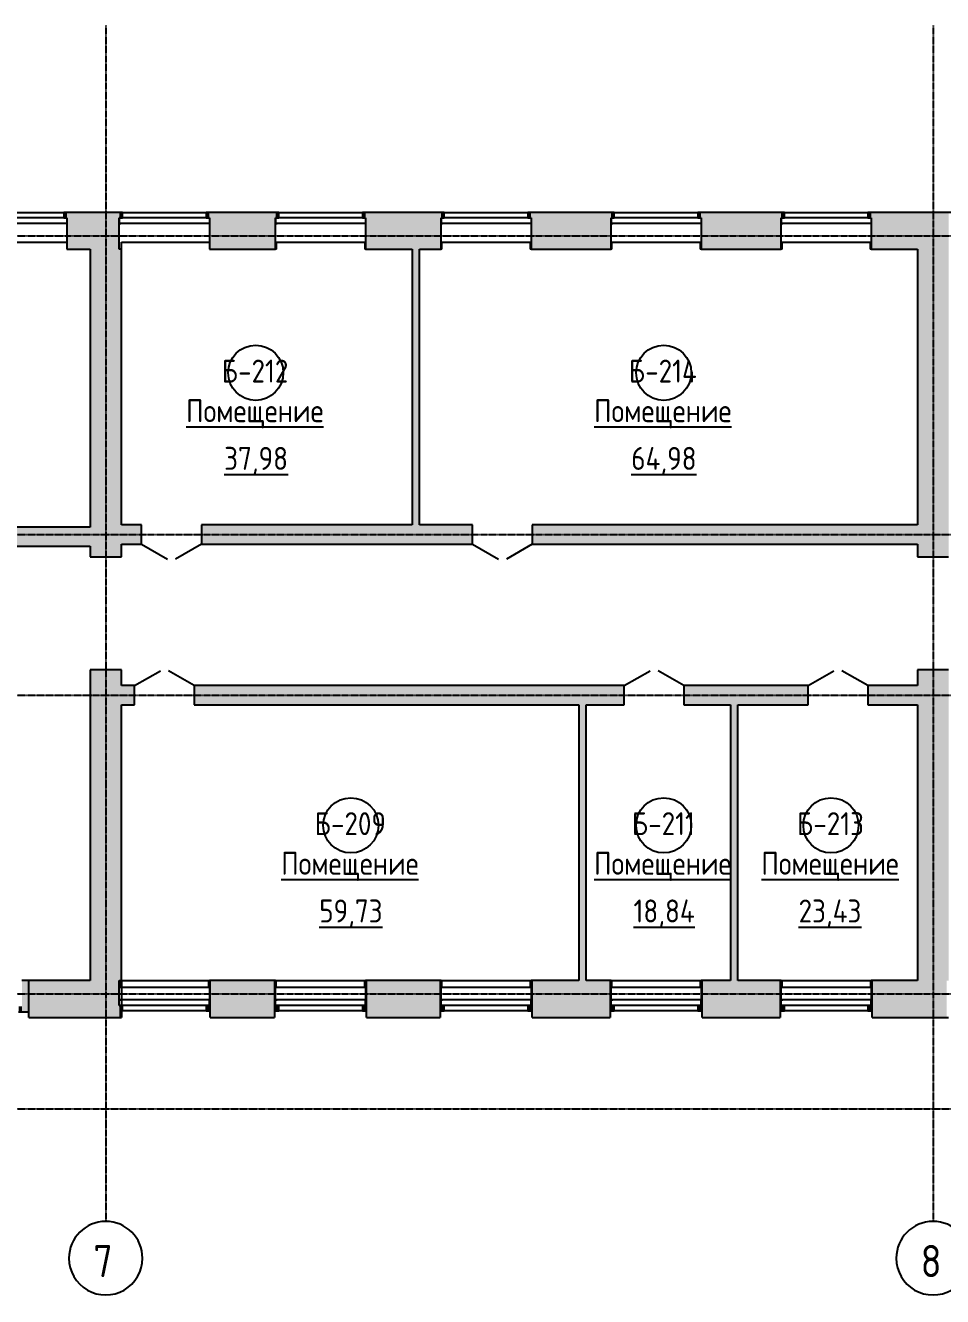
# Model space of a CAD drawing. Extents: x -4056 to 455774, y -7500 to 28668.
# Drawn here: x 178787 to 198742, y -3300 to 24363 of the extents above; entities that cross this region are included whole.
import ezdxf

# ---------------------------------------------------------------- set-up
doc = ezdxf.new("R2010")
doc.units = 0
doc.linetypes.add('ADSK_ЛИНИЯ_СЕТКИ', pattern=[21, 12, -3, 3, -3])
for name, color, linetype in [('ДВЕРИ', 7, 'CONTINUOUS'), ('КАРКАС_ИМПОСТ', 7, 'CONTINUOUS'), ('МАРКИ_ПОМЕЩЕНИЙ', 7, 'CONTINUOUS'), ('ОКНА', 7, 'CONTINUOUS'), ('ОСИ', 7, 'CONTINUOUS'), ('ПАНЕЛЬ', 7, 'CONTINUOUS'), ('СТЕНЫ', 7, 'CONTINUOUS'), ('СТЕНЫ_РАЗРЕЗ', 7, 'CONTINUOUS')]:
    doc.layers.add(name, color=color, linetype=linetype)
doc.styles.add('GOST_COMMON', font='GOST Common.ttf', dxfattribs={"width": 0.9, "height": 500})
doc.styles.add('GOST_COMMON_1', font='GOST Common.ttf', dxfattribs={"width": 0.9, "height": 700})

# ---------------------------------------------------------------- blocks, each defined once
blk = doc.blocks.new('*U186')
at = {"layer": 'СТЕНЫ'}
for points in [[(178864.529141, 2775.135494), (178864.529141, 3575.135494), (180829.529141, 2775.135494)], [(180829.529141, 2775.135494), (178864.529141, 3575.135494), (180829.529141, 3575.135494)], [(182809.529141, 2775.135494), (182809.529141, 3575.135494), (184209.529141, 2775.135494)], [(184209.529141, 2775.135494), (182809.529141, 3575.135494), (184209.529141, 3575.135494)], [(186209.529141, 2775.135494), (186209.529141, 3575.135494), (187809.529141, 2775.135494)], [(187809.529141, 2775.135494), (186209.529141, 3575.135494), (187809.529141, 3575.135494)], [(189809.529141, 2775.135494), (189809.529141, 3575.135494), (191451.929765, 2775.135494)], [(191451.929765, 2775.135494), (189809.529141, 3575.135494), (191451.929765, 3575.135494)], [(191451.929765, 2775.135494), (191451.929765, 3575.135494), (191509.529141, 2775.135494)], [(191509.529141, 2775.135494), (191451.929765, 3575.135494), (191509.529141, 3575.135494)], [(193509.529141, 2775.135494), (193509.529141, 3575.135494), (195209.529141, 2775.135494)], [(195209.529141, 2775.135494), (193509.529141, 3575.135494), (195209.529141, 3575.135494)], [(197209.529141, 2775.135494), (197209.529141, 3575.135494), (197889.463306, 2775.135494)], [(197889.463306, 2775.135494), (197209.529141, 3575.135494), (197889.463306, 3575.135494)], [(197889.463306, 2775.135494), (197889.463306, 3575.135494), (198829.529141, 2775.135494)], [(198829.529141, 2775.135494), (197889.463306, 3575.135494), (198829.529141, 3575.135494)], [(180829.529141, 2775.135494), (180829.529141, 3035.135494), (180874.529141, 2775.135494)], [(180874.529141, 2775.135494), (180829.529141, 3035.135494), (180874.529141, 3035.135494)]]:
    blk.add_solid(points, dxfattribs=at)
blk = doc.blocks.new('*U192')
at = {"layer": 'СТЕНЫ'}
for points in [[(179619.529141, 20175.135494), (179619.529141, 20295.135494), (179689.529141, 20175.135494)], [(179689.529141, 20175.135494), (179619.529141, 20295.135494), (179689.529141, 20295.135494)], [(179689.529141, 19495.135494), (179689.529141, 20295.135494), (180194.529141, 19495.135494)], [(180194.529141, 19495.135494), (179689.529141, 20295.135494), (180194.529141, 20295.135494)], [(180194.529141, 19495.135494), (180194.529141, 20295.135494), (180829.529141, 19495.135494)], [(180829.529141, 19495.135494), (180194.529141, 20295.135494), (180829.529141, 20295.135494)], [(180829.529141, 20175.135494), (180829.529141, 20295.135494), (180899.529141, 20175.135494)], [(180899.529141, 20175.135494), (180829.529141, 20295.135494), (180899.529141, 20295.135494)], [(182719.529141, 20175.135494), (182719.529141, 20295.135494), (182789.529141, 20175.135494)], [(182789.529141, 20175.135494), (182719.529141, 20295.135494), (182789.529141, 20295.135494)], [(182789.529141, 19495.135494), (182789.529141, 20295.135494), (184229.529141, 19495.135494)], [(184229.529141, 19495.135494), (182789.529141, 20295.135494), (184229.529141, 20295.135494)], [(184229.529141, 20175.135494), (184229.529141, 20295.135494), (184299.529141, 20175.135494)], [(184299.529141, 20175.135494), (184229.529141, 20295.135494), (184299.529141, 20295.135494)], [(186119.529141, 20175.135494), (186119.529141, 20295.135494), (186189.529141, 20175.135494)], [(186189.529141, 20175.135494), (186119.529141, 20295.135494), (186189.529141, 20295.135494)], [(186189.529141, 19495.135494), (186189.529141, 20295.135494), (187364.529141, 19495.135494)], [(187364.529141, 19495.135494), (186189.529141, 20295.135494), (187364.529141, 20295.135494)], [(187364.529141, 19495.135494), (187364.529141, 20295.135494), (187829.529141, 19495.135494)], [(187829.529141, 19495.135494), (187364.529141, 20295.135494), (187829.529141, 20295.135494)], [(187829.529141, 20175.135494), (187829.529141, 20295.135494), (187899.529141, 20175.135494)], [(187899.529141, 20175.135494), (187829.529141, 20295.135494), (187899.529141, 20295.135494)], [(189719.529141, 20175.135494), (189719.529141, 20295.135494), (189789.529141, 20175.135494)], [(189789.529141, 20175.135494), (189719.529141, 20295.135494), (189789.529141, 20295.135494)], [(189789.529141, 19495.135494), (189789.529141, 20295.135494), (191529.529141, 19495.135494)], [(191529.529141, 19495.135494), (189789.529141, 20295.135494), (191529.529141, 20295.135494)], [(191529.529141, 20175.135494), (191529.529141, 20295.135494), (191599.529141, 20175.135494)], [(191599.529141, 20175.135494), (191529.529141, 20295.135494), (191599.529141, 20295.135494)], [(193419.529141, 20175.135494), (193419.529141, 20295.135494), (193489.529141, 20175.135494)], [(193489.529141, 20175.135494), (193419.529141, 20295.135494), (193489.529141, 20295.135494)], [(193489.529141, 19495.135494), (193489.529141, 20295.135494), (195229.529141, 19495.135494)], [(195229.529141, 19495.135494), (193489.529141, 20295.135494), (195229.529141, 20295.135494)], [(195229.529141, 20175.135494), (195229.529141, 20295.135494), (195299.529141, 20175.135494)], [(195299.529141, 20175.135494), (195229.529141, 20295.135494), (195299.529141, 20295.135494)], [(197119.529141, 20175.135494), (197119.529141, 20295.135494), (197189.529141, 20175.135494)], [(197189.529141, 20175.135494), (197119.529141, 20295.135494), (197189.529141, 20295.135494)], [(197189.529141, 19495.135494), (197189.529141, 20295.135494), (198194.529141, 19495.135494)], [(198194.529141, 19495.135494), (197189.529141, 20295.135494), (198194.529141, 20295.135494)], [(198194.529141, 19495.135494), (198194.529141, 20295.135494), (198874.529141, 19495.135494)], [(198874.529141, 19495.135494), (198194.529141, 20295.135494), (198874.529141, 20295.135494)]]:
    blk.add_solid(points, dxfattribs=at)
blk = doc.blocks.new('*U208')
at = {"layer": 'СТЕНЫ'}
for points in [[(195209.529141, 2915.135494), (195209.529141, 3575.135494), (195229.529141, 2915.135494)], [(195229.529141, 2915.135494), (195209.529141, 3575.135494), (195229.529141, 3575.135494)], [(197189.529141, 2915.135494), (197189.529141, 3575.135494), (197209.529141, 2915.135494)], [(197209.529141, 2915.135494), (197189.529141, 3575.135494), (197209.529141, 3575.135494)], [(195229.529141, 2915.135494), (195229.529141, 3035.135494), (195299.529141, 2915.135494)], [(195299.529141, 2915.135494), (195229.529141, 3035.135494), (195299.529141, 3035.135494)], [(197119.529141, 2915.135494), (197119.529141, 3035.135494), (197189.529141, 2915.135494)], [(197189.529141, 2915.135494), (197119.529141, 3035.135494), (197189.529141, 3035.135494)]]:
    blk.add_solid(points, dxfattribs=at)
blk = doc.blocks.new('*U209')
at = {"layer": 'СТЕНЫ'}
for points in [[(191509.529141, 2915.135494), (191509.529141, 3575.135494), (191529.529141, 2915.135494)], [(191529.529141, 2915.135494), (191509.529141, 3575.135494), (191529.529141, 3575.135494)], [(193489.529141, 2915.135494), (193489.529141, 3575.135494), (193509.529141, 2915.135494)], [(193509.529141, 2915.135494), (193489.529141, 3575.135494), (193509.529141, 3575.135494)], [(191529.529141, 2915.135494), (191529.529141, 3035.135494), (191599.529141, 2915.135494)], [(191599.529141, 2915.135494), (191529.529141, 3035.135494), (191599.529141, 3035.135494)], [(193419.529141, 2915.135494), (193419.529141, 3035.135494), (193489.529141, 2915.135494)], [(193489.529141, 2915.135494), (193419.529141, 3035.135494), (193489.529141, 3035.135494)]]:
    blk.add_solid(points, dxfattribs=at)
blk = doc.blocks.new('*U210')
at = {"layer": 'СТЕНЫ'}
for points in [[(187809.529141, 2915.135494), (187809.529141, 3575.135494), (187829.529141, 2915.135494)], [(187829.529141, 2915.135494), (187809.529141, 3575.135494), (187829.529141, 3575.135494)], [(189789.529141, 2915.135494), (189789.529141, 3575.135494), (189809.529141, 2915.135494)], [(189809.529141, 2915.135494), (189789.529141, 3575.135494), (189809.529141, 3575.135494)], [(187829.529141, 2915.135494), (187829.529141, 3035.135494), (187899.529141, 2915.135494)], [(187899.529141, 2915.135494), (187829.529141, 3035.135494), (187899.529141, 3035.135494)], [(189719.529141, 2915.135494), (189719.529141, 3035.135494), (189789.529141, 2915.135494)], [(189789.529141, 2915.135494), (189719.529141, 3035.135494), (189789.529141, 3035.135494)]]:
    blk.add_solid(points, dxfattribs=at)
blk = doc.blocks.new('*U211')
at = {"layer": 'СТЕНЫ'}
for points in [[(184209.529141, 2915.135494), (184209.529141, 3575.135494), (184229.529141, 2915.135494)], [(184229.529141, 2915.135494), (184209.529141, 3575.135494), (184229.529141, 3575.135494)], [(186189.529141, 2915.135494), (186189.529141, 3575.135494), (186209.529141, 2915.135494)], [(186209.529141, 2915.135494), (186189.529141, 3575.135494), (186209.529141, 3575.135494)], [(184229.529141, 2915.135494), (184229.529141, 3035.135494), (184299.529141, 2915.135494)], [(184299.529141, 2915.135494), (184229.529141, 3035.135494), (184299.529141, 3035.135494)], [(186119.529141, 2915.135494), (186119.529141, 3035.135494), (186189.529141, 2915.135494)], [(186189.529141, 2915.135494), (186119.529141, 3035.135494), (186189.529141, 3035.135494)]]:
    blk.add_solid(points, dxfattribs=at)
blk = doc.blocks.new('*U212')
at = {"layer": 'СТЕНЫ'}
for points in [[(182789.529141, 2915.135494), (182789.529141, 3575.135494), (182809.529141, 2915.135494)], [(182809.529141, 2915.135494), (182789.529141, 3575.135494), (182809.529141, 3575.135494)], [(180874.529141, 2915.135494), (180874.529141, 3035.135494), (180899.529141, 2915.135494)], [(180899.529141, 2915.135494), (180874.529141, 3035.135494), (180899.529141, 3035.135494)], [(182719.529141, 2915.135494), (182719.529141, 3035.135494), (182789.529141, 2915.135494)], [(182789.529141, 2915.135494), (182719.529141, 3035.135494), (182789.529141, 3035.135494)]]:
    blk.add_solid(points, dxfattribs=at)
blk = doc.blocks.new('*U223')
at = {"layer": 'СТЕНЫ'}
for points in [[(174364.529141, 2895.135494), (174364.529141, 3575.135494), (174549.529141, 2895.135494)], [(174549.529141, 2895.135494), (174364.529141, 3575.135494), (174549.529141, 3575.135494)], [(175589.529141, 2895.135494), (175589.529141, 3575.135494), (175649.529141, 2895.135494)], [(175649.529141, 2895.135494), (175589.529141, 3575.135494), (175649.529141, 3575.135494)], [(177609.529141, 2895.135494), (177609.529141, 3575.135494), (177669.529141, 2895.135494)], [(177669.529141, 2895.135494), (177609.529141, 3575.135494), (177669.529141, 3575.135494)], [(178709.529141, 2895.135494), (178709.529141, 3575.135494), (178864.529141, 2895.135494)], [(178864.529141, 2895.135494), (178709.529141, 3575.135494), (178864.529141, 3575.135494)], [(174549.529141, 2895.135494), (174549.529141, 3015.135494), (174619.529141, 2895.135494)], [(174619.529141, 2895.135494), (174549.529141, 3015.135494), (174619.529141, 3015.135494)], [(175519.529141, 2895.135494), (175519.529141, 3015.135494), (175589.529141, 2895.135494)], [(175589.529141, 2895.135494), (175519.529141, 3015.135494), (175589.529141, 3015.135494)], [(175649.529141, 2895.135494), (175649.529141, 3015.135494), (175719.529141, 2895.135494)], [(175719.529141, 2895.135494), (175649.529141, 3015.135494), (175719.529141, 3015.135494)], [(177539.529141, 2895.135494), (177539.529141, 3015.135494), (177609.529141, 2895.135494)], [(177609.529141, 2895.135494), (177539.529141, 3015.135494), (177609.529141, 3015.135494)], [(177669.529141, 2895.135494), (177669.529141, 3015.135494), (177739.529141, 2895.135494)], [(177739.529141, 2895.135494), (177669.529141, 3015.135494), (177739.529141, 3015.135494)], [(178639.529141, 2895.135494), (178639.529141, 3015.135494), (178709.529141, 2895.135494)], [(178709.529141, 2895.135494), (178639.529141, 3015.135494), (178709.529141, 3015.135494)]]:
    blk.add_solid(points, dxfattribs=at)
blk = doc.blocks.new('*U230')
at = {"layer": 'СТЕНЫ'}
for points in [[(198194.529141, 12796.085928), (198194.529141, 19495.135494), (198874.529141, 12796.085928)], [(198874.529141, 12796.085928), (198194.529141, 19495.135494), (198874.529141, 19495.135494)]]:
    blk.add_solid(points, dxfattribs=at)
blk = doc.blocks.new('*U231')
at = {"layer": 'СТЕНЫ'}
for points in [[(198194.529141, 3575.135494), (198194.529141, 10339.883239), (198829.529141, 3575.135494)], [(198829.529141, 3575.135494), (198194.529141, 10339.883239), (198829.529141, 10339.883239)], [(198829.529141, 3575.135494), (198829.529141, 10339.883239), (198874.529141, 3575.135494)], [(198874.529141, 3575.135494), (198829.529141, 10339.883239), (198874.529141, 10339.883239)]]:
    blk.add_solid(points, dxfattribs=at)
blk = doc.blocks.new('*U232')
at = {"layer": 'СТЕНЫ'}
for points in [[(180194.529141, 12796.085928), (180194.529141, 19495.135494), (180874.529141, 12796.085928)], [(180874.529141, 12796.085928), (180194.529141, 19495.135494), (180874.529141, 19495.135494)]]:
    blk.add_solid(points, dxfattribs=at)
blk = doc.blocks.new('*U233')
at = {"layer": 'СТЕНЫ'}
for points in [[(180194.529141, 3575.135494), (180194.529141, 10339.883239), (180829.529141, 3575.135494)], [(180829.529141, 3575.135494), (180194.529141, 10339.883239), (180829.529141, 10339.883239)], [(180829.529141, 3575.135494), (180829.529141, 10339.883239), (180874.529141, 3575.135494)], [(180874.529141, 3575.135494), (180829.529141, 10339.883239), (180874.529141, 10339.883239)]]:
    blk.add_solid(points, dxfattribs=at)
blk = doc.blocks.new('*U240')
at = {"layer": 'СТЕНЫ'}
for points in [[(173944.529141, 13027.341418), (173944.529141, 13447.341418), (177594.529141, 13027.341418)], [(177594.529141, 13027.341418), (173944.529141, 13447.341418), (177594.529141, 13447.341418)], [(178534.529141, 13027.341418), (178534.529141, 13447.341418), (178576.862682, 13027.341418)], [(178576.862682, 13027.341418), (178534.529141, 13447.341418), (178576.862682, 13447.341418)], [(178576.862682, 13027.341418), (178576.862682, 13447.341418), (180194.529141, 13027.341418)], [(180194.529141, 13027.341418), (178576.862682, 13447.341418), (180194.529141, 13447.341418)]]:
    blk.add_solid(points, dxfattribs=at)
blk = doc.blocks.new('*U241')
at = {"layer": 'СТЕНЫ'}
for points in [[(180874.529141, 9575.135494), (180874.529141, 9995.135494), (181159.529141, 9575.135494)], [(181159.529141, 9575.135494), (180874.529141, 9995.135494), (181159.529141, 9995.135494)], [(182459.529141, 9575.135494), (182459.529141, 9995.135494), (185014.396223, 9575.135494)], [(185014.396223, 9575.135494), (182459.529141, 9995.135494), (185014.396223, 9995.135494)], [(185014.396223, 9575.135494), (185014.396223, 9995.135494), (190829.529141, 9575.135494)], [(190829.529141, 9575.135494), (185014.396223, 9995.135494), (190829.529141, 9995.135494)], [(190829.529141, 9575.135494), (190829.529141, 9995.135494), (191814.529141, 9575.135494)], [(191814.529141, 9575.135494), (190829.529141, 9995.135494), (191814.529141, 9995.135494)], [(193114.529141, 9575.135494), (193114.529141, 9995.135494), (194289.529141, 9575.135494)], [(194289.529141, 9575.135494), (193114.529141, 9995.135494), (194289.529141, 9995.135494)], [(194289.529141, 9575.135494), (194289.529141, 9995.135494), (195814.529141, 9575.135494)], [(195814.529141, 9575.135494), (194289.529141, 9995.135494), (195814.529141, 9995.135494)], [(197114.529141, 9575.135494), (197114.529141, 9995.135494), (197889.463306, 9575.135494)], [(197889.463306, 9575.135494), (197114.529141, 9995.135494), (197889.463306, 9995.135494)], [(197889.463306, 9575.135494), (197889.463306, 9995.135494), (198194.529141, 9575.135494)], [(198194.529141, 9575.135494), (197889.463306, 9995.135494), (198194.529141, 9995.135494)]]:
    blk.add_solid(points, dxfattribs=at)
blk = doc.blocks.new('*U242')
at = {"layer": 'СТЕНЫ'}
for points in [[(180874.529141, 13075.135494), (180874.529141, 13495.135494), (181314.529141, 13075.135494)], [(181314.529141, 13075.135494), (180874.529141, 13495.135494), (181314.529141, 13495.135494)], [(182614.529141, 13075.135494), (182614.529141, 13495.135494), (185014.396223, 13075.135494)], [(185014.396223, 13075.135494), (182614.529141, 13495.135494), (185014.396223, 13495.135494)], [(185014.396223, 13075.135494), (185014.396223, 13495.135494), (188514.529141, 13075.135494)], [(188514.529141, 13075.135494), (185014.396223, 13495.135494), (188514.529141, 13495.135494)], [(189814.529141, 13075.135494), (189814.529141, 13495.135494), (197889.463306, 13075.135494)], [(197889.463306, 13075.135494), (189814.529141, 13495.135494), (197889.463306, 13495.135494)], [(197889.463306, 13075.135494), (197889.463306, 13495.135494), (198194.529141, 13075.135494)], [(198194.529141, 13075.135494), (197889.463306, 13495.135494), (198194.529141, 13495.135494)]]:
    blk.add_solid(points, dxfattribs=at)
blk = doc.blocks.new('*U249')
at = {"layer": 'СТЕНЫ'}
for points in [[(187204.529141, 13495.135494), (187204.529141, 19495.135494), (187364.529141, 13495.135494)], [(187364.529141, 13495.135494), (187204.529141, 19495.135494), (187364.529141, 19495.135494)]]:
    blk.add_solid(points, dxfattribs=at)
blk = doc.blocks.new('*U255')
at = {"layer": 'СТЕНЫ'}
for points in [[(194129.529141, 3575.135494), (194129.529141, 9575.135494), (194289.529141, 3575.135494)], [(194289.529141, 3575.135494), (194129.529141, 9575.135494), (194289.529141, 9575.135494)]]:
    blk.add_solid(points, dxfattribs=at)
blk = doc.blocks.new('*U261')
at = {"layer": 'СТЕНЫ'}
for points in [[(190829.529141, 3575.135494), (190829.529141, 9575.135494), (190989.529141, 3575.135494)], [(190989.529141, 3575.135494), (190829.529141, 9575.135494), (190989.529141, 9575.135494)]]:
    blk.add_solid(points, dxfattribs=at)
blk = doc.blocks.new('ИРНИТУ-ОКНО-ГОСТ23166-99_9')
at = {"layer": 'КАРКАС_ИМПОСТ'}
for p, q in [((-1018.1, 210), (941.9, 210)), ((-1018.1, 210), (-1018.1, 90)), ((-1018.1, 210), (-983.1, 210)), ((-1018.1, 90), (941.9, 90)), ((-1018.1, 90), (-983.1, 90)), ((941.9, 210), (906.9, 210)), ((941.9, 90), (906.9, 90)), ((941.9, 210), (941.9, 90))]:
    blk.add_line(p, q, dxfattribs=at)
blk = doc.blocks.new('AC_ДВЕРЬ_ДВУПОЛЬНАЯ_ДЕРЕВ1')
at = {"layer": 'ПАНЕЛЬ'}
for p, q in [((-650, 210), (-87.083488, 535)), ((650, 210), (87.083488, 535))]:
    blk.add_line(p, q, dxfattribs=at)
blk = doc.blocks.new('ИРНИТУ-ОКНО-ГОСТ23166-99_D')
at = {"layer": 'КАРКАС_ИМПОСТ'}
for p, q in [((-1018.1, -160), (941.9, -160)), ((-1018.1, -280), (-1018.1, -160)), ((-1018.1, -160), (-983.1, -160)), ((941.9, -160), (906.9, -160)), ((941.9, -280), (941.9, -160)), ((-1018.1, -280), (941.9, -280)), ((-1018.1, -280), (-983.1, -280)), ((941.9, -280), (906.9, -280))]:
    blk.add_line(p, q, dxfattribs=at)
blk = doc.blocks.new('ОСЬ_СЕТКИ_-_D8-4846-02_Б_Н')
at = {"layer": 'ОСИ'}
for start, end in [(360, 180), (180, 360)]:
    blk.add_arc((0, 0), 4, start, end, dxfattribs=at)
blk = doc.blocks.new('ADSK_МАРКА_ПОМЕЩЕНИЕ_-_НО0')
at = {"layer": 'МАРКИ_ПОМЕЩЕНИЙ'}
blk.add_circle((0, 0), 3, dxfattribs=at)

msp = doc.modelspace()

# ---------------------------------------------------------------- linework, layer by layer
at = {"layer": 'ОСИ', "linetype": 'ADSK_ЛИНИЯ_СЕТКИ'}
for p, q in [((180534.529141, 24363.22999), (180534.529141, -1664.353629)), ((198534.529141, 24363.22999), (198534.529141, -1664.353629)), ((115394.946566, 19785.135494), (218735.992853, 19785.135494)), ((115394.946566, 13285.135494), (218735.992853, 13285.135494)), ((115394.946566, 9785.135494), (218735.992853, 9785.135494)), ((115394.946566, 3285.135494), (218735.992853, 3285.135494)), ((115394.946566, 785.135494), (218735.992853, 785.135494))]:
    msp.add_line(p, q, dxfattribs=at)
at = {"layer": 'СТЕНЫ'}
for p, q in [((177799.529141, 20295.135494), (179619.529141, 20295.135494)), ((180899.529141, 20295.135494), (182719.529141, 20295.135494)), ((184299.529141, 20295.135494), (186119.529141, 20295.135494)), ((187899.529141, 20295.135494), (189719.529141, 20295.135494)), ((191599.529141, 20295.135494), (193419.529141, 20295.135494)), ((195299.529141, 20295.135494), (197119.529141, 20295.135494)), ((177774.529141, 19645.135494), (179689.529141, 19645.135494)), ((180874.529141, 19495.135494), (180874.529141, 19645.135494)), ((180874.529141, 19645.135494), (182789.529141, 19645.135494)), ((184249.529141, 19495.135494), (184249.529141, 19645.135494)), ((184249.529141, 19645.135494), (186169.529141, 19645.135494)), ((186169.529141, 19645.135494), (186169.529141, 19495.135494)), ((187849.529141, 19495.135494), (187849.529141, 19645.135494)), ((187849.529141, 19645.135494), (189769.529141, 19645.135494)), ((189769.529141, 19645.135494), (189769.529141, 19495.135494)), ((191549.529141, 19495.135494), (191549.529141, 19645.135494)), ((191549.529141, 19645.135494), (193469.529141, 19645.135494)), ((193469.529141, 19645.135494), (193469.529141, 19495.135494)), ((195249.529141, 19495.135494), (195249.529141, 19645.135494)), ((195249.529141, 19645.135494), (197169.529141, 19645.135494)), ((197169.529141, 19645.135494), (197169.529141, 19495.135494)), ((184249.529141, 19495.135494), (184229.529141, 19495.135494)), ((186189.529141, 19495.135494), (186169.529141, 19495.135494)), ((187849.529141, 19495.135494), (187829.529141, 19495.135494)), ((189789.529141, 19495.135494), (189769.529141, 19495.135494)), ((191549.529141, 19495.135494), (191529.529141, 19495.135494)), ((193489.529141, 19495.135494), (193469.529141, 19495.135494)), ((195249.529141, 19495.135494), (195229.529141, 19495.135494)), ((197189.529141, 19495.135494), (197169.529141, 19495.135494)), ((180849.529141, 3425.135494), (180849.529141, 3575.135494)), ((182769.529141, 3425.135494), (180849.529141, 3425.135494)), ((180874.529141, 3575.135494), (180874.529141, 3035.135494)), ((180874.529141, 3575.135494), (182789.529141, 3575.135494)), ((182769.529141, 3575.135494), (182769.529141, 3425.135494)), ((184229.529141, 3575.135494), (186189.529141, 3575.135494)), ((184244.529141, 3425.135494), (184244.529141, 3575.135494)), ((186164.529141, 3425.135494), (184244.529141, 3425.135494)), ((186164.529141, 3575.135494), (186164.529141, 3425.135494)), ((187829.529141, 3575.135494), (189789.529141, 3575.135494)), ((187849.529141, 3425.135494), (187849.529141, 3575.135494)), ((189769.529141, 3425.135494), (187849.529141, 3425.135494)), ((189769.529141, 3575.135494), (189769.529141, 3425.135494)), ((191529.529141, 3575.135494), (193489.529141, 3575.135494)), ((191549.529141, 3425.135494), (191549.529141, 3575.135494)), ((193469.529141, 3425.135494), (191549.529141, 3425.135494)), ((193469.529141, 3575.135494), (193469.529141, 3425.135494)), ((195229.529141, 3575.135494), (197189.529141, 3575.135494)), ((195254.529141, 3425.135494), (195254.529141, 3575.135494)), ((197174.529141, 3425.135494), (195254.529141, 3425.135494)), ((197174.529141, 3575.135494), (197174.529141, 3425.135494)), ((182719.529141, 2915.135494), (180899.529141, 2915.135494)), ((186119.529141, 2915.135494), (184299.529141, 2915.135494)), ((189719.529141, 2915.135494), (187899.529141, 2915.135494)), ((193419.529141, 2915.135494), (191599.529141, 2915.135494)), ((197119.529141, 2915.135494), (195299.529141, 2915.135494))]:
    msp.add_line(p, q, dxfattribs=at)
at = {"layer": 'СТЕНЫ_РАЗРЕЗ'}
for p, q in [((180899.529141, 20295.135494), (179619.529141, 20295.135494)), ((179619.529141, 20295.135494), (179619.529141, 20175.135494)), ((180899.529141, 20175.135494), (180899.529141, 20295.135494)), ((184299.529141, 20295.135494), (182719.529141, 20295.135494)), ((182719.529141, 20295.135494), (182719.529141, 20175.135494)), ((184299.529141, 20175.135494), (184299.529141, 20295.135494)), ((187899.529141, 20295.135494), (186119.529141, 20295.135494)), ((186119.529141, 20295.135494), (186119.529141, 20175.135494)), ((187899.529141, 20175.135494), (187899.529141, 20295.135494)), ((191599.529141, 20295.135494), (189719.529141, 20295.135494)), ((189719.529141, 20295.135494), (189719.529141, 20175.135494)), ((191599.529141, 20175.135494), (191599.529141, 20295.135494)), ((195299.529141, 20295.135494), (193419.529141, 20295.135494)), ((193419.529141, 20295.135494), (193419.529141, 20175.135494)), ((195299.529141, 20175.135494), (195299.529141, 20295.135494)), ((198999.529141, 20295.135494), (197119.529141, 20295.135494)), ((197119.529141, 20295.135494), (197119.529141, 20175.135494)), ((179619.529141, 20175.135494), (179689.529141, 20175.135494)), ((179689.529141, 20175.135494), (179689.529141, 19495.135494)), ((180829.529141, 19495.135494), (180829.529141, 20175.135494)), ((180829.529141, 20175.135494), (180899.529141, 20175.135494)), ((182719.529141, 20175.135494), (182789.529141, 20175.135494)), ((182789.529141, 20175.135494), (182789.529141, 19495.135494)), ((184229.529141, 19495.135494), (184229.529141, 20175.135494)), ((184229.529141, 20175.135494), (184299.529141, 20175.135494)), ((186119.529141, 20175.135494), (186189.529141, 20175.135494)), ((186189.529141, 20175.135494), (186189.529141, 19495.135494)), ((187829.529141, 19495.135494), (187829.529141, 20175.135494)), ((187829.529141, 20175.135494), (187899.529141, 20175.135494)), ((189719.529141, 20175.135494), (189789.529141, 20175.135494)), ((189789.529141, 20175.135494), (189789.529141, 19495.135494)), ((191529.529141, 19495.135494), (191529.529141, 20175.135494)), ((191529.529141, 20175.135494), (191599.529141, 20175.135494)), ((193419.529141, 20175.135494), (193489.529141, 20175.135494)), ((193489.529141, 20175.135494), (193489.529141, 19495.135494)), ((195229.529141, 19495.135494), (195229.529141, 20175.135494)), ((195229.529141, 20175.135494), (195299.529141, 20175.135494)), ((197119.529141, 20175.135494), (197189.529141, 20175.135494)), ((197189.529141, 20175.135494), (197189.529141, 19495.135494)), ((179689.529141, 19495.135494), (180194.529141, 19495.135494)), ((180194.529141, 19495.135494), (180194.529141, 13447.341418)), ((180874.529141, 19495.135494), (180829.529141, 19495.135494)), ((180874.529141, 13495.135494), (180874.529141, 19495.135494)), ((182789.529141, 19495.135494), (184229.529141, 19495.135494)), ((186189.529141, 19495.135494), (187204.529141, 19495.135494)), ((187204.529141, 19495.135494), (187204.529141, 13495.135494)), ((187364.529141, 19495.135494), (187829.529141, 19495.135494)), ((187364.529141, 13495.135494), (187364.529141, 19495.135494)), ((189789.529141, 19495.135494), (191529.529141, 19495.135494)), ((193489.529141, 19495.135494), (195229.529141, 19495.135494)), ((197189.529141, 19495.135494), (198194.529141, 19495.135494)), ((198194.529141, 19495.135494), (198194.529141, 13495.135494)), ((180194.529141, 13447.341418), (178534.529141, 13447.341418)), ((181314.529141, 13495.135494), (180874.529141, 13495.135494)), ((181314.529141, 13075.135494), (181314.529141, 13495.135494)), ((187204.529141, 13495.135494), (182614.529141, 13495.135494)), ((182614.529141, 13495.135494), (182614.529141, 13075.135494)), ((188514.529141, 13495.135494), (187364.529141, 13495.135494)), ((188514.529141, 13075.135494), (188514.529141, 13495.135494)), ((198194.529141, 13495.135494), (189814.529141, 13495.135494)), ((189814.529141, 13495.135494), (189814.529141, 13075.135494)), ((178534.529141, 13027.341418), (180194.529141, 13027.341418)), ((180194.529141, 13027.341418), (180194.529141, 12796.085928)), ((180874.529141, 12796.085928), (180874.529141, 13075.135494)), ((180874.529141, 13075.135494), (181314.529141, 13075.135494)), ((182614.529141, 13075.135494), (188514.529141, 13075.135494)), ((189814.529141, 13075.135494), (198194.529141, 13075.135494)), ((198194.529141, 13075.135494), (198194.529141, 12796.085928)), ((180194.529141, 12796.085928), (180874.529141, 12796.085928)), ((198194.529141, 12796.085928), (198874.529141, 12796.085928)), ((180194.529141, 10339.883239), (180194.529141, 3575.135494)), ((180874.529141, 10339.883239), (180194.529141, 10339.883239)), ((180874.529141, 9995.135494), (180874.529141, 10339.883239)), ((198194.529141, 10339.883239), (198194.529141, 9995.135494)), ((198874.529141, 10339.883239), (198194.529141, 10339.883239)), ((181159.529141, 9995.135494), (180874.529141, 9995.135494)), ((181159.529141, 9575.135494), (181159.529141, 9995.135494)), ((191814.529141, 9995.135494), (182459.529141, 9995.135494)), ((182459.529141, 9995.135494), (182459.529141, 9575.135494)), ((191814.529141, 9575.135494), (191814.529141, 9995.135494)), ((195814.529141, 9995.135494), (193114.529141, 9995.135494)), ((193114.529141, 9995.135494), (193114.529141, 9575.135494)), ((195814.529141, 9575.135494), (195814.529141, 9995.135494)), ((198194.529141, 9995.135494), (197114.529141, 9995.135494)), ((197114.529141, 9995.135494), (197114.529141, 9575.135494)), ((180874.529141, 3575.135494), (180874.529141, 9575.135494)), ((180874.529141, 9575.135494), (181159.529141, 9575.135494)), ((182459.529141, 9575.135494), (190829.529141, 9575.135494)), ((190829.529141, 9575.135494), (190829.529141, 3575.135494)), ((190989.529141, 9575.135494), (191814.529141, 9575.135494)), ((190989.529141, 3575.135494), (190989.529141, 9575.135494)), ((193114.529141, 9575.135494), (194129.529141, 9575.135494)), ((194129.529141, 9575.135494), (194129.529141, 3575.135494)), ((194289.529141, 9575.135494), (195814.529141, 9575.135494)), ((194289.529141, 3575.135494), (194289.529141, 9575.135494)), ((197114.529141, 9575.135494), (198194.529141, 9575.135494)), ((198194.529141, 9575.135494), (198194.529141, 3575.135494)), ((180194.529141, 3575.135494), (178709.529141, 3575.135494)), ((178864.529141, 2775.135494), (178864.529141, 3575.135494)), ((180829.529141, 3035.135494), (180829.529141, 3575.135494)), ((180829.529141, 3575.135494), (180874.529141, 3575.135494)), ((184229.529141, 3575.135494), (182789.529141, 3575.135494)), ((182789.529141, 3575.135494), (182789.529141, 3035.135494)), ((182809.529141, 2775.135494), (182809.529141, 3575.135494)), ((184209.529141, 3575.135494), (184209.529141, 2775.135494)), ((184229.529141, 3035.135494), (184229.529141, 3575.135494)), ((187829.529141, 3575.135494), (186189.529141, 3575.135494)), ((186189.529141, 3575.135494), (186189.529141, 3035.135494)), ((186209.529141, 2775.135494), (186209.529141, 3575.135494)), ((187809.529141, 3575.135494), (187809.529141, 2775.135494)), ((187829.529141, 3035.135494), (187829.529141, 3575.135494)), ((190829.529141, 3575.135494), (189789.529141, 3575.135494)), ((189789.529141, 3575.135494), (189789.529141, 3035.135494)), ((189809.529141, 2775.135494), (189809.529141, 3575.135494)), ((191529.529141, 3575.135494), (190989.529141, 3575.135494)), ((191509.529141, 3575.135494), (191509.529141, 2775.135494)), ((191529.529141, 3035.135494), (191529.529141, 3575.135494)), ((194129.529141, 3575.135494), (193489.529141, 3575.135494)), ((193489.529141, 3575.135494), (193489.529141, 3035.135494)), ((193509.529141, 2775.135494), (193509.529141, 3575.135494)), ((195229.529141, 3575.135494), (194289.529141, 3575.135494)), ((195209.529141, 3575.135494), (195209.529141, 2775.135494)), ((195229.529141, 3035.135494), (195229.529141, 3575.135494)), ((198194.529141, 3575.135494), (197189.529141, 3575.135494)), ((197189.529141, 3575.135494), (197189.529141, 3035.135494)), ((197209.529141, 2775.135494), (197209.529141, 3575.135494)), ((178639.529141, 2895.135494), (178864.529141, 2895.135494)), ((178864.529141, 2775.135494), (180874.529141, 2775.135494)), ((180899.529141, 3035.135494), (180829.529141, 3035.135494)), ((180874.529141, 3035.135494), (180874.529141, 2775.135494)), ((180874.529141, 2915.135494), (180899.529141, 2915.135494)), ((180899.529141, 2915.135494), (180899.529141, 3035.135494)), ((182789.529141, 3035.135494), (182719.529141, 3035.135494)), ((182719.529141, 3035.135494), (182719.529141, 2915.135494)), ((182719.529141, 2915.135494), (182809.529141, 2915.135494)), ((182809.529141, 2775.135494), (184209.529141, 2775.135494)), ((184209.529141, 2915.135494), (184299.529141, 2915.135494)), ((184299.529141, 3035.135494), (184229.529141, 3035.135494)), ((184299.529141, 2915.135494), (184299.529141, 3035.135494)), ((186189.529141, 3035.135494), (186119.529141, 3035.135494)), ((186119.529141, 3035.135494), (186119.529141, 2915.135494)), ((186119.529141, 2915.135494), (186209.529141, 2915.135494)), ((186209.529141, 2775.135494), (187809.529141, 2775.135494)), ((187809.529141, 2915.135494), (187899.529141, 2915.135494)), ((187899.529141, 3035.135494), (187829.529141, 3035.135494)), ((187899.529141, 2915.135494), (187899.529141, 3035.135494)), ((189789.529141, 3035.135494), (189719.529141, 3035.135494)), ((189719.529141, 3035.135494), (189719.529141, 2915.135494)), ((189719.529141, 2915.135494), (189809.529141, 2915.135494)), ((189809.529141, 2775.135494), (191509.529141, 2775.135494)), ((191509.529141, 2915.135494), (191599.529141, 2915.135494)), ((191599.529141, 3035.135494), (191529.529141, 3035.135494)), ((191599.529141, 2915.135494), (191599.529141, 3035.135494)), ((193489.529141, 3035.135494), (193419.529141, 3035.135494)), ((193419.529141, 3035.135494), (193419.529141, 2915.135494)), ((193419.529141, 2915.135494), (193509.529141, 2915.135494)), ((193509.529141, 2775.135494), (195209.529141, 2775.135494)), ((195209.529141, 2915.135494), (195299.529141, 2915.135494)), ((195299.529141, 3035.135494), (195229.529141, 3035.135494)), ((195299.529141, 2915.135494), (195299.529141, 3035.135494)), ((197189.529141, 3035.135494), (197119.529141, 3035.135494)), ((197119.529141, 3035.135494), (197119.529141, 2915.135494)), ((197119.529141, 2915.135494), (197209.529141, 2915.135494)), ((197209.529141, 2775.135494), (198874.529141, 2775.135494))]:
    msp.add_line(p, q, dxfattribs=at)

# ---------------------------------------------------------------- block references
at = {"layer": 'ДВЕРИ', "rotation": 180}
for p in [(181964.529141, 13285.135494), (189164.529141, 13285.135494)]:
    msp.add_blockref('AC_ДВЕРЬ_ДВУПОЛЬНАЯ_ДЕРЕВ1', p, dxfattribs=at)
at = {"layer": 'ДВЕРИ'}
for p in [(181809.529141, 9785.135494), (192464.529141, 9785.135494), (196464.529141, 9785.135494)]:
    msp.add_blockref('AC_ДВЕРЬ_ДВУПОЛЬНАЯ_ДЕРЕВ1', p, dxfattribs=at)
at = {"layer": 'МАРКИ_ПОМЕЩЕНИЙ', "xscale": 200, "yscale": 200, "zscale": 200}
for p in [(183797.914533, 16804.025021), (192674.284959, 16804.025021), (185866.842978, 6954.622972), (192674.284959, 6954.622972), (196314.216559, 6954.622972)]:
    msp.add_blockref('ADSK_МАРКА_ПОМЕЩЕНИЕ_-_НО0', p, dxfattribs=at)
at = {"layer": 'ОКНА', "rotation": 180}
for name, p in [('ИРНИТУ-ОКНО-ГОСТ23166-99_D', (178671.429141, 19895.135494)), ('ИРНИТУ-ОКНО-ГОСТ23166-99_D', (181771.429141, 19895.135494)), ('ИРНИТУ-ОКНО-ГОСТ23166-99_D', (185171.429141, 19895.135494)), ('ИРНИТУ-ОКНО-ГОСТ23166-99_D', (188771.429141, 19895.135494)), ('ИРНИТУ-ОКНО-ГОСТ23166-99_D', (192471.429141, 19895.135494)), ('ИРНИТУ-ОКНО-ГОСТ23166-99_D', (196171.429141, 19895.135494)), ('ИРНИТУ-ОКНО-ГОСТ23166-99_9', (181771.429141, 3245.135494)), ('ИРНИТУ-ОКНО-ГОСТ23166-99_9', (185171.429141, 3245.135494)), ('ИРНИТУ-ОКНО-ГОСТ23166-99_9', (188771.429141, 3245.135494)), ('ИРНИТУ-ОКНО-ГОСТ23166-99_9', (192471.429141, 3245.135494)), ('ИРНИТУ-ОКНО-ГОСТ23166-99_9', (196171.429141, 3245.135494))]:
    msp.add_blockref(name, p, dxfattribs=at)
at = {"layer": 'ОСИ', "xscale": 200, "yscale": 200, "zscale": 200, "rotation": 180}
for p in [(180534.529141, -2464.353629), (198534.529141, -2464.353629)]:
    msp.add_blockref('ОСЬ_СЕТКИ_-_D8-4846-02_Б_Н', p, dxfattribs=at)
at = {"layer": 'СТЕНЫ'}
for name in ['*U192', '*U232', '*U249', '*U230', '*U240', '*U242', '*U233', '*U231', '*U241', '*U261', '*U255', '*U186', '*U223', '*U212', '*U211', '*U210', '*U209', '*U208']:
    msp.add_blockref(name, (0, 0), dxfattribs=at)

# ---------------------------------------------------------------- texts
at = {"layer": 'МАРКИ_ПОМЕЩЕНИЙ', "char_height": 500, "attachment_point": 1, "style": 'GOST_COMMON'}
for s, insert, width in [('\\fGOST Common|b0|i0|c204|p34|;\\W.9;Б', (183057.425345, 17090.727627), 432.91125), ('-212', (183414.612845, 17090.727627), 1443.0375), ('\\fGOST Common|b0|i0|c204|p34|;\\W.9;Б', (191915.795772, 17090.727627), 432.91125), ('-214', (192272.983272, 17090.727627), 1486.328625), ('\\LПомещение', (182283.425345, 16228.227627), 3751.8975), ('\\LПомещение', (191159.795772, 16228.227627), 3751.8975), ('\\L37,98', (183111.425345, 15190.727627), 1746.075375), ('\\L64,98', (191969.795772, 15190.727627), 1789.3665), ('\\fGOST Common|b0|i0|c204|p34|;\\W.9;Б', (185078.65379, 7241.325579), 432.91125), ('-209', (185435.84129, 7241.325579), 1558.4805), ('\\fGOST Common|b0|i0|c204|p34|;\\W.9;Б', (191981.495772, 7241.325579), 432.91125), ('-211', (192338.683272, 7241.325579), 1327.5945), ('\\fGOST Common|b0|i0|c204|p34|;\\W.9;Б', (195573.727371, 7241.325579), 432.91125), ('-213', (195930.914871, 7241.325579), 1443.0375), ('\\LПомещение', (184352.35379, 6378.825579), 3751.8975), ('\\LПомещение', (191159.795772, 6378.825579), 3751.8975), ('\\LПомещение', (194799.727371, 6378.825579), 3751.8975), ('\\L59,73', (185180.35379, 5341.325579), 1746.075375), ('\\L18,84', (192017.495772, 5341.325579), 1673.9235), ('\\L23,43', (195609.727371, 5341.325579), 1789.3665)]:
    msp.add_mtext(s, dxfattribs=dict(at, insert=insert, width=width))
at = {"layer": 'ОСИ', "char_height": 700, "width": 548.35425, "attachment_point": 1, "style": 'GOST_COMMON_1'}
for s, insert in [('\\fGOST Common|b0|i0|c204|p34|;\\W.9;7', (180265.66116, -2176.626044)), ('\\fGOST Common|b0|i0|c204|p34|;\\W.9;8', (198265.66116, -2176.626044))]:
    msp.add_mtext(s, dxfattribs=dict(at, insert=insert))

doc.saveas('drawing.dxf')
